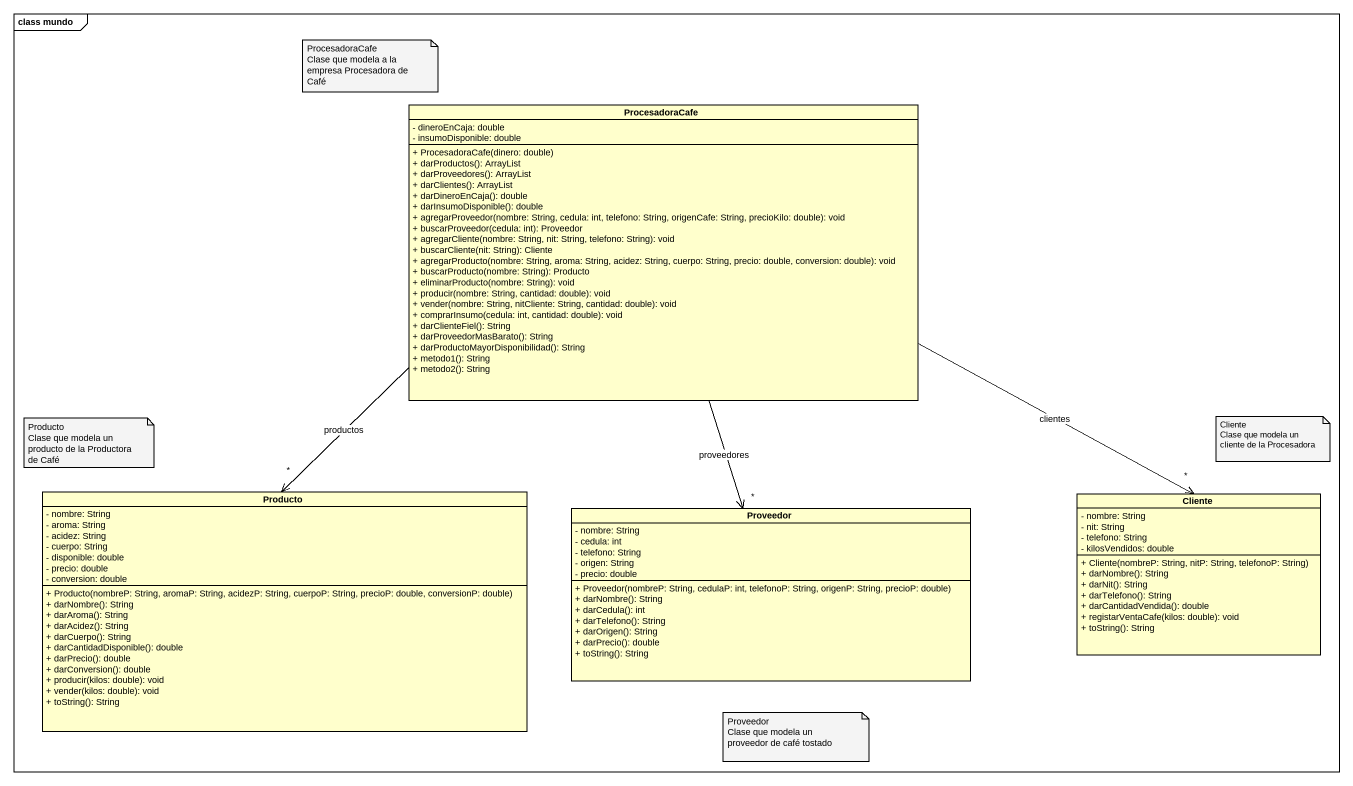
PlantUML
@startuml
mainframe class mundo
hide circle
hide empty members
skinparam classAttributeIconSize 0
class ProcesadoraCafe {
  - dineroEnCaja: double
  - insumoDisponible: double
  + ProcesadoraCafe(dinero: double)
  + darProductos(): ArrayList
  + darProveedores(): ArrayList
  + darClientes(): ArrayList
  + darDineroEnCaja(): double
  + darInsumoDisponible(): double
  + agregarProveedor(nombre: String, cedula: int, telefono: String, origenCafe: String, precioKilo: double): void
  + buscarProveedor(cedula: int): Proveedor
  + agregarCliente(nombre: String, nit: String, telefono: String): void
  + buscarCliente(nit: String): Cliente
  + agregarProducto(nombre: String, aroma: String, acidez: String, cuerpo: String, precio: double, conversion: double): void
  + buscarProducto(nombre: String): Producto
  + eliminarProducto(nombre: String): void
  + producir(nombre: String, cantidad: double): void
  + vender(nombre: String, nitCliente: String, cantidad: double): void
  + comprarInsumo(cedula: int, cantidad: double): void
  + darClienteFiel(): String
  + darProveedorMasBarato(): String
  + darProductoMayorDisponibilidad(): String
  + metodo1(): String
  + metodo2(): String
}
class Producto {
  - nombre: String
  - aroma: String
  - acidez: String
  - cuerpo: String
  - disponible: double
  - precio: double
  - conversion: double
  + Producto(nombreP: String, aromaP: String, acidezP: String, cuerpoP: String, precioP: double, conversionP: double)
  + darNombre(): String
  + darAroma(): String
  + darAcidez(): String
  + darCuerpo(): String
  + darCantidadDisponible(): double
  + darPrecio(): double
  + darConversion(): double
  + producir(kilos: double): void
  + vender(kilos: double): void
  + toString(): String
}
class Proveedor {
  - nombre: String
  - cedula: int
  - telefono: String
  - origen: String
  - precio: double
  + Proveedor(nombreP: String, cedulaP: int, telefonoP: String, origenP: String, precioP: double)
  + darNombre(): String
  + darCedula(): int
  + darTelefono(): String
  + darOrigen(): String
  + darPrecio(): double
  + toString(): String
}
class Cliente {
  - nombre: String
  - nit: String
  - telefono: String
  - kilosVendidos: double
  + Cliente(nombreP: String, nitP: String, telefonoP: String)
  + darNombre(): String
  + darNit(): String
  + darTelefono(): String
  + darCantidadVendida(): double
  + registarVentaCafe(kilos: double): void
  + toString(): String
}
ProcesadoraCafe --> "*" Producto : productos
ProcesadoraCafe --> "*" Proveedor : proveedores
ProcesadoraCafe --> "*" Cliente : clientes
note as N1
  ProcesadoraCafe
  Clase que modela a la empresa Procesadora de Café
end note
note as N2
  Producto
  Clase que modela un producto de la Productora de Café
end note
note as N3
  Cliente
  Clase que modela un cliente de la Procesadora
end note
note as N4
  Proveedor
  Clase que modela un proveedor de café tostado
end note
@enduml
